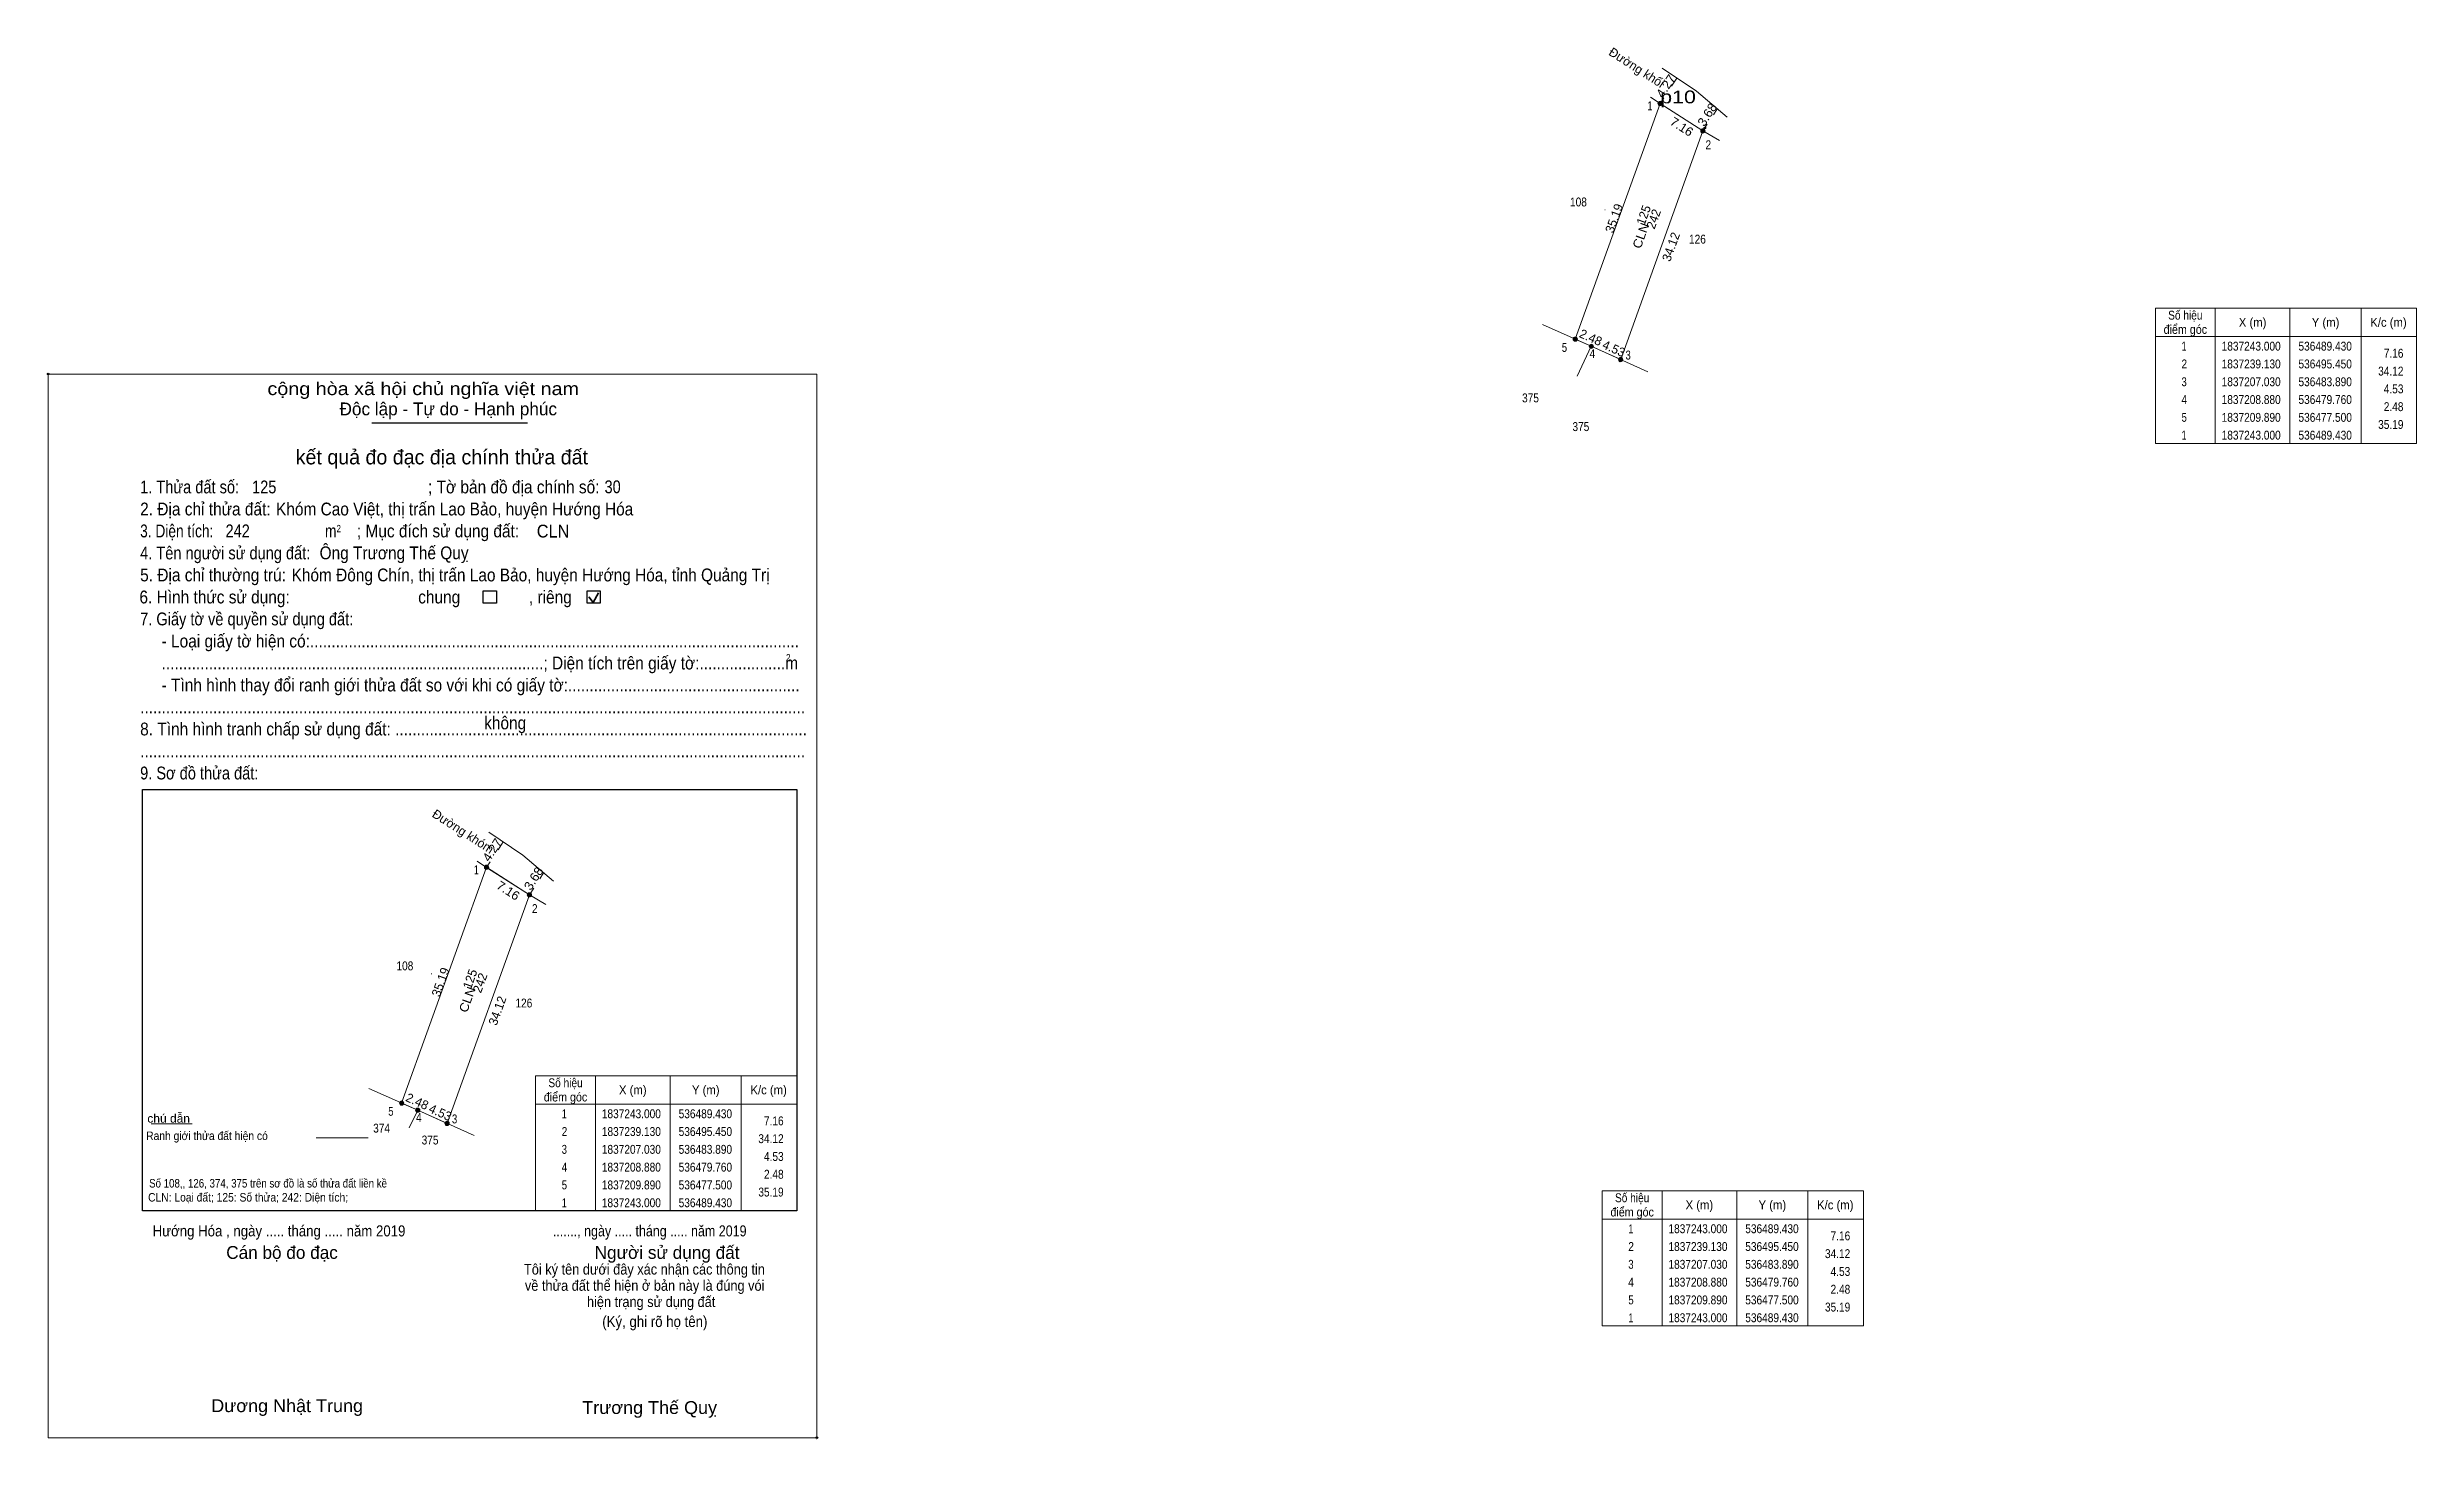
# Model space of a CAD drawing. Header units: metres. Extents: x 536263 to 536596, y 1837055 to 1837251.
import ezdxf
from ezdxf.enums import TextEntityAlignment as Align

# ---------------------------------------------------------------- set-up
doc = ezdxf.new("R2010")
doc.units = ezdxf.units.M
doc.header["$LTSCALE"] = 0.5
doc.header["$PDMODE"] = 32
doc.header["$PDSIZE"] = 0.25
for name, color, linetype, lineweight in [('1', 7, 'Continuous', 13), ('10', 7, 'Continuous', 13), ('11', 7, 'Continuous', 13), ('17', 7, 'Continuous', 13), ('2', 7, 'Continuous', 25), ('23', 7, 'Continuous', 13), ('36', 7, 'Continuous', 13), ('6', 7, 'Continuous', 13), ('63', 7, 'Continuous', 13)]:
    doc.layers.add(name, color=color, linetype=linetype, lineweight=lineweight)
doc.layers.add('12', color=7, linetype='Continuous')
doc.layers.add('7', color=7, linetype='Continuous')

msp = doc.modelspace()

# ---------------------------------------------------------------- hatches: boundary and pattern name
at = {"layer": '63'}
for points in [[(536489.73, 1837243, 1), (536489.13, 1837243, 1)], [(536495.75, 1837239.13, 1), (536495.15, 1837239.13, 1)], [(536477.8, 1837209.89, 1), (536477.2, 1837209.89, 1)], [(536480.06, 1837208.88, 1), (536479.46, 1837208.88, 1)], [(536484.19, 1837207.03, 1), (536483.59, 1837207.03, 1)], [(536324.81, 1837135.71, 1), (536324.21, 1837135.71, 1)], [(536330.83, 1837131.84, 1), (536330.23, 1837131.84, 1)], [(536312.88, 1837102.6, 1), (536312.28, 1837102.6, 1)], [(536315.14, 1837101.59, 1), (536314.54, 1837101.59, 1)], [(536319.27, 1837099.74, 1), (536318.67, 1837099.74, 1)]]:
    msp.add_hatch(color=256, dxfattribs=at).paths.add_polyline_path(points)

# ---------------------------------------------------------------- linework, layer by layer
at = {"layer": '1'}
for points in [[(536489.43, 1837243), (536495.45, 1837239.13), (536483.89, 1837207.03), (536479.76, 1837208.88), (536477.5, 1837209.89)], [(536324.51, 1837135.71), (536330.53, 1837131.84), (536318.97, 1837099.74), (536314.84, 1837101.59), (536312.58, 1837102.6)]]:
    msp.add_lwpolyline(points, close=True, dxfattribs=at)
at = {"layer": '10'}
for p, q in [((536494.52, 1837244.72), (536489.74, 1837247.93)), ((536489.58, 1837242.9), (536488.09, 1837243.88)), ((536494.52, 1837244.72), (536498.83, 1837241.05)), ((536477.5, 1837209.89), (536489.43, 1837243)), ((536489.58, 1837242.9), (536495.45, 1837239.13)), ((536495.45, 1837239.13), (536497.78, 1837237.79)), ((536329.6, 1837137.43), (536324.82, 1837140.64)), ((536329.6, 1837137.43), (536333.91, 1837133.76)), ((536312.58, 1837102.6), (536324.51, 1837135.71)), ((536324.66, 1837135.61), (536323.17, 1837136.59)), ((536324.66, 1837135.61), (536330.53, 1837131.84)), ((536330.53, 1837131.84), (536332.86, 1837130.5))]:
    msp.add_line(p, q, dxfattribs=at)
at = {"layer": '11'}
for p, q in [((536481.72, 1837228.05), (536481.64, 1837228.05)), ((536316.8, 1837120.76), (536316.72, 1837120.76))]:
    msp.add_line(p, q, dxfattribs=at)
at = {"layer": '17'}
msp.add_line((536277.37, 1837099.66), (536283.16, 1837099.66), dxfattribs=at)
at = {"layer": '2'}
for p, q in [((536308.41, 1837198.14), (536330.25, 1837198.14)), ((536276.16, 1837146.62), (536368.11, 1837146.62)), ((536368.11, 1837146.62), (536368.11, 1837087.44))]:
    msp.add_line(p, q, dxfattribs=at)
at = {"layer": '2', "lineweight": 35}
for p, q in [((536339.48, 1837172.92), (536340.23, 1837174.26)), ((536338.87, 1837173.72), (536339.48, 1837172.92))]:
    msp.add_line(p, q, dxfattribs=at)
at = {"layer": '2', "lineweight": 13}
msp.add_lwpolyline([(536262.92, 1837204.99), (536370.92, 1837204.99), (536370.92, 1837055.6), (536262.92, 1837055.6)], close=True, dxfattribs=at)
at = {"layer": '2'}
for points in [[(536324.04, 1837174.52), (536325.89, 1837174.52), (536325.89, 1837172.79), (536324.04, 1837172.79)], [(536338.63, 1837174.52), (536340.48, 1837174.52), (536340.48, 1837172.79), (536338.63, 1837172.79)]]:
    msp.add_lwpolyline(points, close=True, dxfattribs=at)
msp.add_lwpolyline([(536368.11, 1837087.44), (536276.16, 1837087.44), (536276.16, 1837146.62)], dxfattribs=at)
for p in [(536262.92, 1837204.99), (536370.92, 1837055.6)]:
    msp.add_point(p, dxfattribs=at)
at = {"layer": '23'}
for p, q in [((536494.52, 1837244.72), (536489.74, 1837247.93)), ((536489.58, 1837242.9), (536488.09, 1837243.88)), ((536494.52, 1837244.72), (536498.83, 1837241.05)), ((536489.43, 1837243), (536495.45, 1837239.13)), ((536495.45, 1837239.13), (536497.78, 1837237.79)), ((536329.6, 1837137.43), (536324.82, 1837140.64)), ((536329.6, 1837137.43), (536333.91, 1837133.76)), ((536324.66, 1837135.61), (536323.17, 1837136.59)), ((536324.51, 1837135.71), (536330.53, 1837131.84)), ((536330.53, 1837131.84), (536332.86, 1837130.5))]:
    msp.add_line(p, q, dxfattribs=at)
at = {"layer": '36'}
for p, q in [((536495.45, 1837239.13), (536483.89, 1837207.03)), ((536330.53, 1837131.84), (536318.97, 1837099.74))]:
    msp.add_line(p, q, dxfattribs=at)
at = {"layer": '6'}
msp.add_line((536300.58, 1837097.69), (536307.89, 1837097.69), dxfattribs=at)
at = {"layer": '63'}
for p, q in [((536489.95, 1837243.79), (536489.43, 1837243)), ((536491.78, 1837246.56), (536491.04, 1837245.44)), ((536497.44, 1837242.23), (536496.91, 1837241.4)), ((536496.06, 1837240.08), (536495.45, 1837239.13)), ((536567.44, 1837214.25), (536567.44, 1837195.25)), ((536577.94, 1837214.25), (536577.94, 1837195.25)), ((536587.94, 1837214.25), (536587.94, 1837195.25)), ((536479.76, 1837208.88), (536477.76, 1837204.71)), ((536559.04, 1837210.25), (536595.74, 1837210.25)), ((536326.86, 1837139.27), (536326.12, 1837138.15)), ((536325.03, 1837136.5), (536324.51, 1837135.71)), ((536332.52, 1837134.94), (536331.99, 1837134.11)), ((536331.14, 1837132.79), (536330.53, 1837131.84)), ((536339.81, 1837106.44), (536339.81, 1837087.44)), ((536350.31, 1837106.44), (536350.31, 1837087.44)), ((536360.31, 1837106.44), (536360.31, 1837087.44)), ((536314.84, 1837101.59), (536313.65, 1837099.11)), ((536331.41, 1837102.44), (536368.11, 1837102.44)), ((536489.7, 1837090.29), (536489.7, 1837071.29)), ((536500.2, 1837090.29), (536500.2, 1837071.29)), ((536510.2, 1837090.29), (536510.2, 1837071.29)), ((536481.3, 1837086.29), (536518, 1837086.29))]:
    msp.add_line(p, q, dxfattribs=at)
for points in [[(536559.04, 1837214.25), (536595.74, 1837214.25), (536595.74, 1837195.25), (536559.04, 1837195.25)], [(536331.41, 1837106.44), (536368.11, 1837106.44), (536368.11, 1837087.44), (536331.41, 1837087.44)], [(536481.3, 1837090.29), (536518, 1837090.29), (536518, 1837071.29), (536481.3, 1837071.29)]]:
    msp.add_lwpolyline(points, close=True, dxfattribs=at)
for points in [[(536472.9, 1837211.95), (536479.76, 1837208.88), (536487.71, 1837205.32)], [(536307.98, 1837104.66), (536314.84, 1837101.59), (536322.79, 1837098.03)]]:
    msp.add_lwpolyline(points, dxfattribs=at)
for centre in [(536489.43, 1837243), (536495.45, 1837239.13), (536477.5, 1837209.89), (536479.76, 1837208.88), (536483.89, 1837207.03), (536324.51, 1837135.71), (536330.53, 1837131.84), (536312.58, 1837102.6), (536314.84, 1837101.59), (536318.97, 1837099.74)]:
    msp.add_circle(centre, 0.3, dxfattribs=at)
at = {"layer": '7'}
for p in [(536489.44, 1837243.01), (536495.73, 1837239.55), (536483.82, 1837206.83)]:
    msp.add_point(p, dxfattribs=at)

# ---------------------------------------------------------------- texts
at = {"layer": '12', "width": 1.25}
msp.add_text('p10', height=1.8, dxfattribs=at).set_placement((536489.44, 1837243.01))
at = {"layer": '2'}
for s, height, width, p in [('cộng hòa xã hội chủ nghĩa việt nam', 1.803, 1.15, (536293.72, 1837202.03)), ('1. Thửa đất số:', 1.803, 0.85, (536275.83, 1837188.23)), ('125', 1.8, 0.85, (536291.56, 1837188.23)), ('; Tờ bản đồ địa chính số:', 1.803, 0.9, (536316.28, 1837188.23)), ('30', 1.8, 0.85, (536341.09, 1837188.25)), ('3. Diện tích:', 1.803, 0.8, (536275.83, 1837182.05)), ('2. Địa chỉ thửa đất:', 1.803, 0.9, (536275.83, 1837185.13)), ('242', 1.8, 0.85, (536287.83, 1837182.06)), ('Khóm Cao Việt, thị trấn Lao Bảo, huyện Hướng Hóa', 1.8, 0.9, (536294.93, 1837185.13)), ('; Mục đích sử dụng đất:', 1.803, 0.9, (536306.29, 1837182.05)), ('CLN', 1.8, 0.95, (536331.57, 1837182.03)), ('4. Tên người sử dụng đất:', 1.803, 0.85, (536275.83, 1837178.96)), ('Ông Trương Thế Quỵ', 1.8, 0.9, (536301.05, 1837178.97)), ('m', 1.803, 0.8, (536301.81, 1837182.05)), ('2', 1.03, 0.8, (536303.44, 1837182.77)), ('5. Địa chỉ thường trú:', 1.803, 0.9, (536275.83, 1837175.87)), ('Khóm Đông Chín, thị trấn Lao Bảo, huyện Hướng Hóa, tỉnh Quảng Trị', 1.8, 0.9, (536297.11, 1837175.87)), ('6. Hình thức sử dụng:', 1.803, 0.9, (536275.73, 1837172.77)), ('chung                , riêng', 1.803, 0.9, (536314.9, 1837172.77)), ('7. Giấy tờ về quyền sử dụng đất:', 1.803, 0.85, (536275.83, 1837169.69)), ('     - Loại giấy tờ hiện có:..................................................................................................................', 1.803, 0.9, (536275.83, 1837166.59)), ('     .........................................................................................; Diện tích trên giấy tờ:....................m', 1.803, 0.9, (536275.83, 1837163.5)), ('2', 1.03, 0.8, (536366.6, 1837164.64)), ('     - Tình hình thay đổi ranh giới thửa đất so với khi có giấy tờ:......................................................', 1.803, 0.9, (536275.83, 1837160.41)), ('...........................................................................................................................................................', 1.803, 0.9, (536275.83, 1837157.33)), ('8. Tình hình tranh chấp sử dụng đất: ................................................................................................', 1.803, 0.9, (536275.83, 1837154.23)), ('không', 1.803, 0.9, (536324.17, 1837155.09)), ('...........................................................................................................................................................', 1.803, 0.9, (536275.83, 1837151.14)), ('9. Sơ đồ thửa đất:', 1.803, 0.85, (536275.83, 1837148.05)), ('Hướng Hóa , ngày ..... tháng ..... năm 2019', 1.544, 0.9, (536277.59, 1837083.87)), ('......., ngày ..... tháng ..... năm 2019', 1.544, 0.85, (536333.83, 1837083.87)), ('(Ký, ghi rõ họ tên)', 1.545, 0.9, (536340.77, 1837071.14)), ('Dương Nhật Trung', 1.8, 1.05, (536285.82, 1837059.19)), ('Trương Thế Quỵ', 1.8, 1.05, (536337.96, 1837058.93))]:
    msp.add_text(s, height=height, dxfattribs=dict(at, width=width)).set_placement(p)
for s, p in [('Độc lập - Tự do - Hạnh phúc', (536303.85, 1837199.19)), ('Cán bộ đo đạc', (536287.93, 1837080.71)), ('Người sử dụng đất', (536339.7, 1837080.71))]:
    msp.add_text(s, height=1.803, dxfattribs=at).set_placement(p)
for s, height, p in [('kết quả đo đạc địa chính thửa đất', 2.061, (536318.23, 1837192.3)), ('.', 0.5152, (536370.9149, 1837055.33))]:
    msp.add_text(s, height=height, dxfattribs=at).set_placement(p, align=Align.CENTER)
at = {"layer": '2', "width": 0.9}
for s, p in [('Tôi ký tên dưới đây xác nhận các thông tin', (536346.7, 1837078.51)), ('về thửa đất thể hiện ở bản này là đúng vói', (536346.73, 1837076.23)), ('hiện trạng sử dụng đất', (536347.64, 1837073.95))]:
    msp.add_text(s, height=1.489, dxfattribs=at).set_placement(p, align=Align.CENTER)
at = {"layer": '6'}
for s, width, p in [('chú dẫn', 1.05, (536276.84, 1837099.84)), ('Ranh giới thửa đất hiện có ', 0.9, (536276.68, 1837097.4)), ('Số 108,, 126, 374, 375 trên sơ đồ là số thửa đất liền kề', 0.85, (536277.09, 1837090.73)), ('CLN: Loại đất; 125: Số thửa; 242: Diện tích;', 0.9, (536276.95, 1837088.76))]:
    msp.add_text(s, height=1.2, dxfattribs=dict(at, width=width)).set_placement(p)
at = {"layer": '63'}
for s, rotation, p in [('Đường khối', 327.265, (536485.797, 1837247.5041)), ('35.19', 70.185, (536483.5475, 1837226.6581)), ('125', 70.195, (536487.7047, 1837227.1082)), ('242', 70.195, (536489.1119, 1837226.5582)), ('34.12', 70.195, (536491.5408, 1837222.6482)), ('2.48', 335.92, (536479.435, 1837209.5529)), ('4.53', 335.87, (536482.6745, 1837207.9961)), ('Đường khóm', 327.265, (536320.877, 1837140.2191)), ('35.19', 70.185, (536318.6293, 1837119.3731)), ('125', 70.195, (536322.7847, 1837119.8182)), ('242', 70.195, (536324.1919, 1837119.2682)), ('34.12', 70.195, (536326.6208, 1837115.3582)), ('2.48', 335.92, (536314.515, 1837102.2629)), ('4.53', 335.87, (536317.7545, 1837100.7061))]:
    msp.add_text(s, height=1.25, rotation=rotation, dxfattribs=at).set_placement(p, align=Align.CENTER)
for s, rotation, width, p in [('4.27', 56.571, 1.05, (536490.7573, 1837245.0957)), ('7.16', 327.265, 1.05, (536492.132, 1837239.198)), ('3.68', 57.302, 1.05, (536496.5712, 1837241.0874)), ('CLN', 70.195, 1.1, (536487.307, 1837224.2132)), ('4.27', 56.571, 1.05, (536325.8373, 1837137.8057)), ('3.68', 57.302, 1.05, (536331.6512, 1837133.7974)), ('7.16', 327.265, 1.05, (536327.212, 1837131.908)), ('CLN', 70.195, 1.1, (536322.387, 1837116.9232))]:
    msp.add_text(s, height=1.25, rotation=rotation, dxfattribs=dict(at, width=width)).set_placement(p, align=Align.CENTER)
for s, width, p in [(' 1', 0.75, (536488.35, 1837242.02)), (' 2', 0.85, (536496.6, 1837236.57)), ('108', 0.85, (536479.14, 1837228.53)), ('126', 0.85, (536495.86, 1837223.31)), (' 5', 0.8, (536476.36, 1837208.1)), (' 4', 0.85, (536480.31, 1837207.23)), (' 3', 0.8, (536485.31, 1837207.03)), ('7.16', 0.85, (536593.89, 1837207.28)), ('34.12', 0.85, (536593.89, 1837204.78)), ('375', 0.85, (536472.4, 1837201.01)), ('4.53', 0.85, (536593.89, 1837202.28)), ('2.48', 0.85, (536593.89, 1837199.78)), ('375', 0.85, (536479.48, 1837196.98)), ('35.19', 0.85, (536593.89, 1837197.28)), (' 1', 0.75, (536323.43, 1837134.73)), (' 2', 0.85, (536331.68, 1837129.28)), ('108', 0.85, (536314.22, 1837121.24)), ('126', 0.85, (536330.94, 1837116.02)), (' 5', 0.8, (536311.44, 1837100.81)), (' 4', 0.85, (536315.39, 1837099.94)), (' 3', 0.8, (536320.39, 1837099.74)), ('7.16', 0.85, (536366.26, 1837099.47)), ('374', 0.85, (536310.95, 1837098.45)), ('375', 0.85, (536317.76, 1837096.78)), ('34.12', 0.85, (536366.26, 1837096.97)), ('4.53', 0.85, (536366.26, 1837094.47)), ('35.19', 0.85, (536366.26, 1837089.47)), ('2.48', 0.85, (536366.26, 1837091.97)), ('7.16', 0.85, (536516.15, 1837083.32)), ('34.12', 0.85, (536516.15, 1837080.82)), ('4.53', 0.85, (536516.15, 1837078.32)), ('35.19', 0.85, (536516.15, 1837073.32)), ('2.48', 0.85, (536516.15, 1837075.82))]:
    msp.add_text(s, height=1.25, dxfattribs=dict(at, width=width)).set_placement(p, align=Align.RIGHT)
for s, width, p in [('Số hiệu', 0.85, (536563.24, 1837212.63)), ('điểm góc', 0.9, (536563.24, 1837210.63)), ('X (m)', 0.95, (536572.69, 1837211.63)), ('Y (m)', 0.95, (536582.945, 1837211.63)), ('K/c (m)', 0.95, (536591.785, 1837211.63)), (' 1', 0.75, (536562.89, 1837208.28)), ('1837243.000', 0.85, (536572.49, 1837208.28)), ('536489.430', 0.85, (536582.89, 1837208.28)), (' 3', 0.8, (536562.885, 1837203.28)), (' 2', 0.85, (536562.895, 1837205.78)), ('1837239.130', 0.85, (536572.49, 1837205.78)), ('1837207.030', 0.85, (536572.49, 1837203.28)), ('536495.450', 0.85, (536582.89, 1837205.78)), ('536483.890', 0.85, (536582.89, 1837203.28)), (' 4', 0.85, (536562.89, 1837200.78)), ('1837208.880', 0.85, (536572.49, 1837200.78)), ('536479.760', 0.85, (536582.89, 1837200.78)), (' 5', 0.8, (536562.895, 1837198.28)), ('1837209.890', 0.85, (536572.49, 1837198.28)), ('536477.500', 0.85, (536582.89, 1837198.28)), (' 1', 0.75, (536562.89, 1837195.78)), ('1837243.000', 0.85, (536572.49, 1837195.78)), ('536489.430', 0.85, (536582.89, 1837195.78)), ('điểm góc', 0.9, (536335.61, 1837102.82)), ('Số hiệu', 0.85, (536335.61, 1837104.82)), ('X (m)', 0.95, (536345.06, 1837103.82)), ('Y (m)', 0.95, (536355.315, 1837103.82)), ('K/c (m)', 0.95, (536364.155, 1837103.82)), (' 1', 0.75, (536335.26, 1837100.47)), ('1837243.000', 0.85, (536344.86, 1837100.47)), ('536489.430', 0.85, (536355.26, 1837100.47)), (' 2', 0.85, (536335.265, 1837097.97)), ('1837239.130', 0.85, (536344.86, 1837097.97)), ('536495.450', 0.85, (536355.26, 1837097.97)), (' 4', 0.85, (536335.26, 1837092.97)), (' 3', 0.8, (536335.255, 1837095.47)), ('1837207.030', 0.85, (536344.86, 1837095.47)), ('1837208.880', 0.85, (536344.86, 1837092.97)), ('536483.890', 0.85, (536355.26, 1837095.47)), ('536479.760', 0.85, (536355.26, 1837092.97)), (' 5', 0.8, (536335.265, 1837090.47)), ('1837209.890', 0.85, (536344.86, 1837090.47)), ('536477.500', 0.85, (536355.26, 1837090.47)), (' 1', 0.75, (536335.26, 1837087.97)), ('1837243.000', 0.85, (536344.86, 1837087.97)), ('536489.430', 0.85, (536355.26, 1837087.97)), ('điểm góc', 0.9, (536485.5, 1837086.67)), ('Số hiệu', 0.85, (536485.5, 1837088.67)), ('X (m)', 0.95, (536494.95, 1837087.67)), ('Y (m)', 0.95, (536505.205, 1837087.67)), ('K/c (m)', 0.95, (536514.045, 1837087.67)), (' 1', 0.75, (536485.15, 1837084.32)), ('1837243.000', 0.85, (536494.75, 1837084.32)), ('536489.430', 0.85, (536505.15, 1837084.32)), (' 2', 0.85, (536485.155, 1837081.82)), ('1837239.130', 0.85, (536494.75, 1837081.82)), ('536495.450', 0.85, (536505.15, 1837081.82)), (' 4', 0.85, (536485.15, 1837076.82)), (' 3', 0.8, (536485.145, 1837079.32)), ('1837207.030', 0.85, (536494.75, 1837079.32)), ('1837208.880', 0.85, (536494.75, 1837076.82)), ('536483.890', 0.85, (536505.15, 1837079.32)), ('536479.760', 0.85, (536505.15, 1837076.82)), (' 5', 0.8, (536485.155, 1837074.32)), ('1837209.890', 0.85, (536494.75, 1837074.32)), ('536477.500', 0.85, (536505.15, 1837074.32)), (' 1', 0.75, (536485.15, 1837071.82)), ('1837243.000', 0.85, (536494.75, 1837071.82)), ('536489.430', 0.85, (536505.15, 1837071.82))]:
    msp.add_text(s, height=1.25, dxfattribs=dict(at, width=width)).set_placement(p, align=Align.CENTER)

doc.saveas('drawing.dxf')
